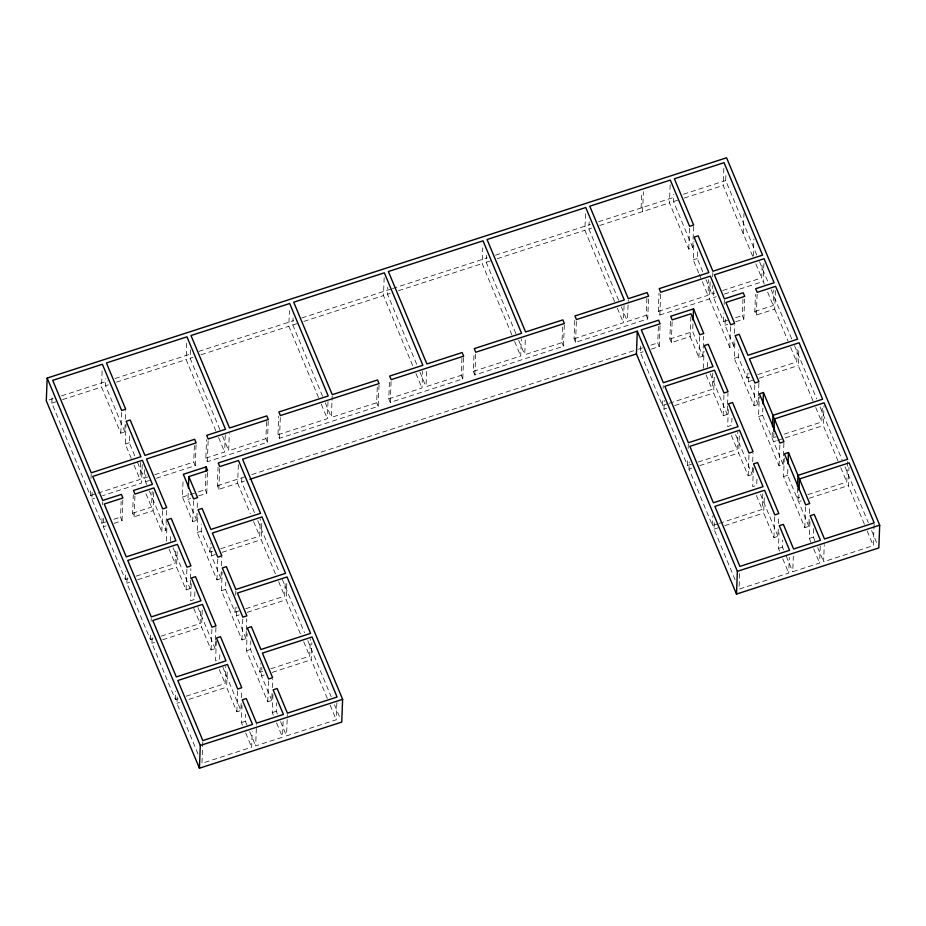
<?xml version="1.0" encoding="UTF-8"?>
<svg xmlns="http://www.w3.org/2000/svg" width="926" height="926" viewBox="0 0 926 926"><rect width="100%" height="100%" fill="white"/><g stroke="black" fill="none" stroke-linecap="round" stroke-linejoin="round"><path stroke-width="0.69" stroke-dasharray="4.63 3.47" d="M140.694 462.398L140.034 479.46L90.354 495.572L51.833 403.123L52.099 396.015M90.354 495.572L90.632 488.465M91.014 478.51L91.176 474.239M105.865 521.894L101.872 523.19L91.859 499.172L92.195 490.641M125.079 424.826L124.802 431.933L120.774 433.241L101.513 387.01L102.161 369.949M124.802 431.933L105.541 385.702L105.807 378.595M101.872 523.19L102.138 516.071M102.578 504.705L102.693 501.857M128.077 578.75L125.392 579.618L103.365 526.79L103.7 518.259M120.774 433.241L121.595 411.908M114.037 523.329L122.035 520.736L120.53 517.136L121.132 501.487M125.299 419.131L125.623 410.6M122.035 520.736L122.857 499.403M131.295 458.474L125.276 444.04L126.04 424.131M134.768 455.858L129.304 442.732L129.628 434.201M125.392 579.618L125.716 571.087M153.091 638.778L150.406 639.658L126.885 583.218L127.221 574.687M153.762 492.192L153.045 510.677L134.12 516.824L132.615 513.212L133.332 494.727M134.12 516.824L134.941 495.491M142.257 464.574L141.539 483.071L102.601 495.688M148.091 476.855L144.062 478.163L144.398 469.621M146.667 484.391L145.567 481.763L145.845 474.644M132.615 513.212L151.551 507.078L152.153 491.44M150.406 639.658L150.683 632.539M151.123 621.161L151.227 618.325M178.116 698.817L175.431 699.686L151.91 643.257L152.234 634.727M166.599 510.481L165.835 530.39L161.807 531.698L162.629 510.365M166.367 541.073L167.016 524.012M170.338 541.189L170.615 534.082M136.134 576.134L175.072 563.506L175.674 547.868M190.432 580.081L190.108 588.623L186.08 589.92L176.565 567.117L177.167 551.468M215.827 430.903L186.103 359.589L186.809 341.092M196.995 513.259L196.717 520.377L192.689 521.674L182.434 497.065L183.082 480.004M175.431 699.686L175.755 691.155M198.06 753.984L176.924 703.285L177.202 696.178M219.856 429.595L190.131 358.281L190.455 349.739M196.717 520.377L187.955 499.357L188.291 490.826M186.08 589.92L186.902 568.587M156.309 478.279L195.247 465.651L193.742 462.051L194.402 444.978M190.49 578.669L190.872 568.703M192.689 521.674L193.511 500.341M195.247 465.651L196.069 444.318M191.231 583.669L190.582 600.731L194.61 599.423L194.935 590.892M197.203 507.575L197.481 500.457M221.256 571.492L220.99 578.611L216.962 579.908L197.192 532.485L197.898 513.999M212.667 551.317L209.982 552.185L201.22 531.177L201.498 524.07M268.239 420.913L267.417 442.246L207.331 461.727L205.827 458.127L206.544 439.642M161.147 636.174L200.085 623.545L200.687 607.896M198.696 495.873L206.753 493.269L205.259 489.669L205.861 474.019M207.331 461.727L208.153 440.394M215.399 641.544L215.121 648.651L211.093 649.959L201.59 627.145L202.354 607.236M206.753 493.269L207.574 471.936M209.982 552.185L210.306 543.655M202.771 741.992L201.949 763.325L251.629 747.213L252.231 731.575M220.99 578.611L211.475 555.797L211.811 547.254M238.352 464.759L237.635 483.256L218.837 489.345L217.344 485.745L218.05 467.26M211.093 649.959L211.915 628.627M218.837 489.345L219.659 468.012M216.962 579.908L217.784 558.575M215.457 640.121L215.943 627.319M216.36 640.85L215.596 660.77L219.624 659.462L219.902 652.344M205.827 458.127L224.624 452.038L225.284 434.965M221.476 565.809L221.812 557.278M246.281 631.532L246.003 638.639L241.975 639.947L221.464 590.719L222.171 572.233M266.572 421.585L265.912 438.646L228.653 450.73L229.312 433.657M239.024 610.917L234.996 612.225L225.493 589.411L225.759 582.304M186.172 696.202L225.111 683.573L225.759 666.512M241.165 703.378L240.899 710.485L236.871 711.793L226.604 687.185L227.321 668.688M234.996 612.225L235.273 605.118M235.655 595.163L235.817 590.892M246.003 638.639L236.5 615.825L236.825 607.294M254.453 512.634L241.663 481.948L241.941 474.83M236.871 711.793L237.681 690.46M241.975 639.947L242.797 618.614M241.385 697.683L241.663 690.576M242.45 725.185L241.373 722.604L242.022 705.531M246.339 630.108L246.767 618.73M272.047 693.366L271.781 700.473L267.753 701.781L246.478 650.747L247.138 633.685M247.022 725.185L245.402 721.296L245.668 714.178M262.706 671.385L260.021 672.253L250.506 649.45L250.842 640.908M220.724 548.713L259.662 536.085L260.31 519.011M275.381 573.807L261.155 539.684L261.815 522.623M283.113 721.551L282.511 737.2L255.657 745.905L256.479 724.572M260.021 672.253L260.345 663.722M271.781 700.473L261.514 675.864L261.85 667.322M267.753 701.781L268.563 680.448M379.012 384.996L378.19 406.329L279.502 438.334L277.997 434.734L278.714 416.237M279.502 438.334L280.323 417.001M272.267 687.671L272.591 679.14M273.332 715.173L272.256 712.58L273.02 692.671M318.544 397.601L288.819 326.276L289.421 310.638M277.36 713.865L276.284 711.284L276.608 702.741M322.572 396.293L292.847 324.968L293.114 317.861M245.737 608.741L284.676 596.112L285.277 580.475M300.394 633.835L286.18 599.712L286.886 581.227M336.879 702.718L336.219 719.78L286.539 735.892L287.361 714.559M270.762 668.78L309.701 656.152L310.349 639.079M327.318 698.435L311.194 659.752L311.854 642.69M277.997 434.734L327.341 418.726L328.001 401.664M377.287 387.08L376.685 402.729L331.369 417.418L331.971 401.78M332.029 400.356L332.191 396.085M412.649 365.585L383.48 295.579L384.186 277.094M416.677 364.277L387.508 294.271L387.774 287.164M463.602 357.563L462.78 378.908L390.274 402.416L388.77 398.805L389.487 380.32M390.274 402.416L391.096 381.084M388.77 398.805L422.001 388.04L422.661 370.967M461.935 358.235L461.275 375.296L426.029 386.732L426.631 371.083M564.304 324.91L563.483 346.255L474.864 374.984L473.36 371.384L474.077 352.899M474.864 374.984L475.686 353.651M511.881 334.899L482.168 263.586L482.759 247.936M515.909 333.591L486.196 262.278L486.463 255.171M473.36 371.384L520.69 356.035L521.35 338.974M562.58 327.005L561.978 342.643L524.718 354.727L525.378 337.666M648.501 299.017L647.737 318.926L575.567 342.331L574.062 338.731L574.78 320.246M575.567 342.331L576.389 320.998M614.598 301.598L584.885 230.273L585.649 210.364M618.626 300.29L588.913 228.965L589.179 221.858M574.062 338.731L623.406 322.723L624.066 305.661M646.892 298.265L646.232 315.326L627.434 321.426L628.256 300.093M641.116 207.956L641.718 192.307M642.609 211.556L643.385 191.647M667.831 403.724L662.46 405.472L640.445 352.644L640.78 344.102M710.161 281.84L709.501 298.901L659.821 315.014L658.317 311.414L659.034 292.917M651.186 349.16L659.243 346.544L657.749 342.944L658.398 325.871M659.821 315.014L660.643 293.681M659.243 346.544L660.064 325.211M693.586 226.43L692.764 247.763L688.736 249.071L669.463 202.852L670.181 184.355M662.46 405.472L662.738 398.354M663.12 388.399L663.236 385.563M691.514 464.192L687.486 465.5L663.965 409.072L664.289 400.541M692.764 247.763L673.491 201.544L673.769 194.425M690.889 316.623L690.125 336.532L671.327 342.632L669.834 339.02L670.54 320.535M671.327 342.632L672.149 321.287M688.736 249.071L689.557 227.738M698.702 272.996L693.238 259.882L693.944 241.397M687.486 465.5L687.705 459.817M688.145 448.439L688.307 444.167M690.125 336.532L698.887 357.54L702.915 356.232L692.66 331.624L692.984 323.093M717.882 523.792L712.511 525.54L688.99 469.1L689.257 461.993M702.73 271.688L697.266 258.574L697.591 250.043M698.887 357.54L699.709 336.207M702.915 356.232L703.679 336.323M703.39 368.351L704.049 351.278M658.317 311.414L707.996 295.301L708.598 279.652M707.418 367.043L707.695 359.936M714.71 293.125L712.025 293.993L712.36 285.463M712.684 276.932L712.846 272.661M727.57 320.303L723.542 321.611L713.529 297.593L713.853 289.062M669.174 403.296L712.14 389.36L712.8 372.298M727.512 405.935L727.188 414.466L723.16 415.774L713.645 392.96L714.305 375.898M752.641 256.143L723.171 185.431L723.831 168.37M712.511 525.54L712.893 515.585M756.773 255.067L725.706 180.524L725.972 173.417M735.14 579.838L714.004 529.14L714.282 522.033M723.542 321.611L723.866 313.081M724.19 304.538L724.352 300.279M709.501 298.901L729.769 347.528L733.797 346.22L725.035 325.211L725.371 316.68M723.16 415.774L723.97 394.441M727.57 404.512L727.998 393.133M729.769 347.528L730.591 326.195M728.311 409.512L727.662 426.585L731.69 425.277L731.957 418.158M733.797 346.22L734.063 339.113M734.283 333.418L734.619 324.887M758.336 397.347L758.07 404.454L754.042 405.762L734.272 358.339L734.978 339.842M749.736 377.171L747.05 378.04L738.3 357.031L738.578 349.912M743.196 233.456L743.96 213.547M698.227 462.016L737.165 449.399L737.825 432.326M735.776 321.727L743.833 319.111L742.339 315.511L742.988 298.45M752.479 467.387L752.201 474.506L748.173 475.814L738.67 452.999L739.376 434.502M743.833 319.111L744.597 299.202M739.631 573.53L739.029 589.168L788.709 573.067L789.311 557.417M747.05 378.04L747.386 369.509M753.255 256.051L753.914 238.989M758.07 404.454L748.555 381.639L748.879 373.109M748.173 475.814L748.995 454.481M775.432 290.614L774.715 309.099L756.322 315.071L754.817 311.46L755.477 294.399M756.322 315.071L757.144 293.739M754.042 405.762L754.852 384.429M752.699 461.704L753.023 453.173M753.394 468.128L752.676 486.613L756.704 485.305L756.982 478.198M722.766 290.509L761.704 277.881L762.306 262.243M758.394 395.923L758.88 383.121M764.32 284.155L763.209 281.481L763.915 262.996M783.905 443.16L783.083 464.493L779.055 465.79L758.544 416.573L759.308 396.652M783.083 464.493L762.573 415.265L762.839 408.146M719.224 523.364L762.191 509.427L762.781 493.778M778.245 529.221L777.967 536.339L773.939 537.647L763.684 513.027L764.344 495.966M754.817 311.46L773.222 305.499L773.812 289.861M772.296 432.384L772.076 438.079L776.104 436.771M773.904 433.148L773.58 441.679L776.266 440.811M773.939 537.647L774.761 516.314M779.055 465.79L779.877 444.457M778.465 523.537L778.743 516.43M779.53 551.039L778.453 548.447L779.044 532.809M809.127 519.208L808.849 526.327L804.821 527.635L783.558 476.601L784.276 458.115M783.558 549.731L782.482 547.139L782.748 540.032M808.849 526.327L787.586 475.293L787.91 466.762M757.792 374.555L796.73 361.927L797.332 346.289M813.005 400.97L798.235 365.538L798.941 347.042M820.239 545.981L819.591 563.054L792.737 571.759L793.339 556.109M797.483 488.152L797.101 498.107L801.129 496.799M798.872 494.6L798.594 501.707L801.279 500.839M804.821 527.635L805.643 506.302M809.347 513.525L809.625 506.418M810.945 542.323L809.336 538.434L810.042 519.949M814.973 541.015L813.364 537.126L813.688 528.596M784.16 434.155L821.756 421.967L822.415 404.894M838.018 460.998L823.26 425.566L824.024 405.657M874.121 524.301L873.299 545.634L823.619 561.746L824.267 544.673M807.842 494.623L846.781 481.995L847.591 460.662M864.398 524.29L848.274 485.606L848.992 467.109M49.043 399.939L53.164 398.597M61.405 395.923L108.122 380.783M114.986 378.549L191.913 353.605M198.777 351.382L293.565 320.651M301.807 317.977L391.096 289.016M392.474 288.576L487.261 257.845M495.503 255.171L590.29 224.439M598.532 221.765L675.228 196.891M683.411 194.24L725.706 180.524M51.833 403.123L55.861 401.815M62.574 399.638L101.513 387.01M105.541 385.702L108.273 384.822M116.456 382.16L186.103 359.589M190.131 358.281L192.863 357.39M201.092 354.727L288.819 326.276M292.847 324.968L296.968 323.637M303.832 321.415L383.48 295.579M387.508 294.271L390.251 293.392M398.481 290.718L482.168 263.586M486.196 262.278L490.305 260.947M497.158 258.724L584.885 230.273M588.913 228.965L591.598 228.097M599.654 225.493L669.463 202.852M673.491 201.544L677.519 200.236M684.233 198.06L723.171 185.431M125.276 444.04L129.304 442.732M693.238 259.882L697.266 258.574M154.804 474.679L193.742 462.051M91.859 499.172L94.545 498.304M145.567 481.763L149.595 480.455M713.529 297.593L716.215 296.725M724.271 294.109L763.209 281.481M113.863 519.301L120.53 517.136M182.434 497.065L197.203 492.273M198.546 491.845L205.259 489.669M217.344 485.745L244.869 476.821M251.745 474.587L637.1 349.634M638.477 349.195L642.609 347.852M650.862 345.178L657.749 342.944M669.834 339.02L692.66 331.624M735.626 317.687L742.339 315.511M103.365 526.79L106.039 525.922M187.955 499.357L190.64 498.489M241.663 481.948L244.418 481.057M640.445 352.644L643.13 351.764M725.035 325.211L727.72 324.343M197.192 532.485L201.22 531.177M734.272 358.339L738.3 357.031M126.885 583.218L129.571 582.35M137.627 579.734L176.565 567.117M211.475 555.797L215.503 554.489M222.217 552.313L261.155 539.684M663.965 409.072L666.651 408.204M674.707 405.588L713.645 392.96M748.555 381.639L752.583 380.331M759.297 378.155L798.235 365.538M221.464 590.719L225.493 589.411M758.544 416.573L762.573 415.265M151.91 643.257L154.596 642.389M162.652 639.773L201.59 627.145M236.5 615.825L239.186 614.957M247.242 612.341L286.18 599.712M688.99 469.1L691.676 468.232M699.732 465.616L738.67 452.999M777.608 440.371L823.26 425.566M246.478 650.747L250.506 649.45M783.558 476.601L787.586 475.293M176.924 703.285L179.609 702.417M189.008 699.373L226.604 687.185M261.514 675.864L264.199 674.985M272.256 672.38L311.194 659.752M714.004 529.14L718.032 527.832M724.745 525.655L763.684 513.027M809.336 498.223L848.274 485.606M241.373 722.604L245.402 721.296M272.256 712.58L276.284 711.284M778.453 548.447L782.482 547.139M809.336 538.434L813.364 537.126M759.552 261.722L768.418 283.02M771.196 289.676L791.718 338.939M794.496 345.595L816.686 398.84M820.019 406.827L842.209 460.072M844.987 466.727L868.287 522.634M871.609 530.621L877.165 543.932M755.859 263.852L761.704 277.881M767.654 292.165L773.222 305.499M774.715 309.099L787.933 340.803M790.677 347.4L796.73 361.927M815.737 407.533L821.756 421.967M840.762 467.561L846.781 481.995M867.176 530.957L873.299 545.634M706.017 279.559L712.025 293.993M817.681 547.497L823.619 561.746M699.257 274.304L707.996 295.301M813.653 548.794L819.591 563.054M710.161 373.629L727.188 414.466M735.568 434.583L752.201 474.506M760.524 494.472L777.967 536.339M786.255 556.213L792.737 571.759M706.121 374.914L712.14 389.36M731.355 435.451L737.165 449.399M756.38 495.491L762.191 509.427M782.771 558.818L788.709 573.067M646.232 315.326L647.737 318.926M621.381 306.9L627.434 321.426M617.353 308.196L623.406 322.723M561.978 342.643L563.483 346.255M518.664 340.201L524.718 354.727M514.636 341.509L520.69 356.035M461.275 375.296L462.78 378.908M419.976 372.206L426.029 386.732M415.948 373.502L422.001 388.04M376.685 402.729L378.19 406.329M325.315 402.891L331.369 417.418M321.287 404.199L327.341 418.726M265.912 438.646L267.417 442.246M222.599 436.204L228.653 450.73M257.787 520.632L279.478 572.662M282.256 579.329L304.492 632.701M307.837 640.699L331.184 696.734M334.517 704.732L340.085 718.078M218.571 437.512L224.624 452.038M237.635 483.256L250.298 513.629M253.608 521.558L259.662 536.085M278.657 581.678L284.676 596.112M303.682 641.718L309.701 656.152M330.107 705.114L336.219 719.78M280.601 721.643L286.539 735.892M276.573 722.951L282.511 737.2M137.511 462.421L144.062 478.163M149.399 490.954L165.835 530.39M173.081 547.775L190.108 588.623M197.933 607.41L215.121 648.651M222.9 667.31L240.899 710.485M249.719 731.656L255.657 745.905M134.027 465.037L140.034 479.46M145.984 493.743L151.551 507.078M153.045 510.677L161.807 531.698M169.053 549.06L175.072 563.506M193.754 608.336L200.085 623.545M219.3 669.637L225.111 683.573M245.691 732.964L251.629 747.213"/><path stroke-width="1.39" d="M47.18 378.074L46.3 400.831L199.426 768.233L341.752 722.083L342.62 699.327L242.543 459.192L637.296 331.195L737.374 571.33L736.506 594.075L878.82 547.926L879.7 525.169L726.574 157.767L47.18 378.074L200.294 745.476L199.426 768.233M188.395 487.979L188.835 476.601L207.632 470.512L206.128 466.912L183.302 474.309L193.569 498.929L197.597 497.621L188.835 476.601M205.966 471.172L206.128 466.912M736.506 594.075L636.417 353.94L637.296 331.195M693.088 320.246L693.528 308.867L670.702 316.264L672.207 319.875L691.004 313.775L699.755 334.784L703.783 333.476L693.528 308.867M763.001 403.886L763.441 392.508L759.413 393.816L779.935 443.045L783.963 441.737L763.441 392.508M772.515 426.701L772.955 415.323L822.635 399.21L799.115 342.782L749.435 358.883L758.938 381.697L754.91 383.005L735.14 335.582L739.168 334.274L747.93 355.283L797.61 339.171L775.594 286.342L757.202 292.315L755.697 288.715L774.09 282.743L764.077 258.736L714.397 274.837L724.41 298.855L743.208 292.755L744.712 296.366L725.915 302.455L734.665 323.463L730.637 324.771L710.369 276.145L660.701 292.257L659.196 288.657L708.876 272.545L694.106 237.125L698.135 235.817L712.904 271.237L762.584 255.125L724.051 162.675L674.371 178.787L693.632 225.018L689.604 226.314L670.343 180.095L589.781 206.22L628.314 298.67L647.112 292.57L648.617 296.17L576.447 319.574L574.942 315.974L624.286 299.978L585.753 207.517L487.064 239.521L525.598 331.971L562.858 319.887L564.362 323.498L475.744 352.227L474.239 348.627L521.57 333.279L483.036 240.829L388.376 271.526L426.909 363.976L462.155 352.54L463.66 356.151L391.154 379.66L389.649 376.06L422.881 365.284L384.348 272.823L293.716 302.212L332.249 394.673L377.565 379.973L379.07 383.572L280.381 415.577L278.876 411.977L328.221 395.969L289.688 303.52L190.999 335.525L229.532 427.974L266.792 415.89L268.297 419.49L208.211 438.982L206.706 435.37L225.504 429.282L186.971 336.832L106.409 362.946L125.681 409.176L121.653 410.484L102.381 364.254L52.701 380.366L91.234 472.816L140.914 456.703L126.156 421.284L130.184 419.987L144.942 455.407L194.622 439.294L196.127 442.894L146.447 459.007L166.715 507.633L162.687 508.941L153.924 487.921L134.988 494.067L133.494 490.467L152.42 484.321L142.419 460.315L92.739 476.415L102.74 500.434L121.41 494.38L122.903 497.98L104.244 504.033L126.26 556.862L175.94 540.761L167.189 519.741L171.217 518.433L190.976 565.867L186.948 567.175L177.445 544.361L127.765 560.462L151.285 616.901L200.965 600.789L191.451 577.974L195.479 576.666L216.001 625.895L211.973 627.203L202.458 604.389L152.778 620.501L176.299 676.929L225.979 660.828L216.476 638.014L220.504 636.706L241.767 687.729L237.739 689.037L227.483 664.428L177.804 680.529L202.829 740.568L252.509 724.456L242.242 699.848L246.27 698.54L256.537 723.148L283.391 714.444L273.124 689.835L277.152 688.527L287.419 713.136L337.087 697.035L312.074 636.995L262.394 653.108L272.649 677.716L268.621 679.024L247.358 628.002L251.386 626.694L260.889 649.508L310.569 633.396L287.048 576.967L237.369 593.068L246.883 615.883L242.855 617.191L222.333 567.962L226.361 566.654L235.875 589.468L285.555 573.356L262.035 516.928L212.355 533.04L221.858 555.855L217.83 557.151L198.071 509.728L202.099 508.42L210.85 529.44L260.53 513.328L238.514 460.5L219.717 466.588L218.212 462.988L658.617 320.188L660.122 323.787L641.324 329.887L663.34 382.716L713.02 366.603L704.258 345.595L708.286 344.287L728.056 391.71L724.028 393.018L714.525 370.203L664.845 386.316L688.365 442.744L738.045 426.643L728.53 403.829L732.559 402.521L753.081 451.749L749.053 453.057L739.538 430.243L689.858 446.355L713.379 502.783L763.059 486.671L753.556 463.857L757.584 462.549L778.847 513.583L774.819 514.891L764.563 490.271L714.884 506.383L739.897 566.411L789.577 550.31L779.322 525.69L783.35 524.382L793.605 549.002L820.459 540.298L810.204 515.678L814.232 514.37L824.487 538.99L874.167 522.877L849.154 462.85L799.474 478.95L799.034 490.329M773.962 431.724L774.449 418.922L824.128 402.81L847.649 459.238L797.969 475.351L797.529 486.729M788.026 463.914L788.466 452.536L784.438 453.844L805.701 504.878L809.729 503.57L788.466 452.536M249.916 479.274L636.417 353.94M200.294 745.476L342.62 699.327M737.374 571.33L879.7 525.169"/></g></svg>
